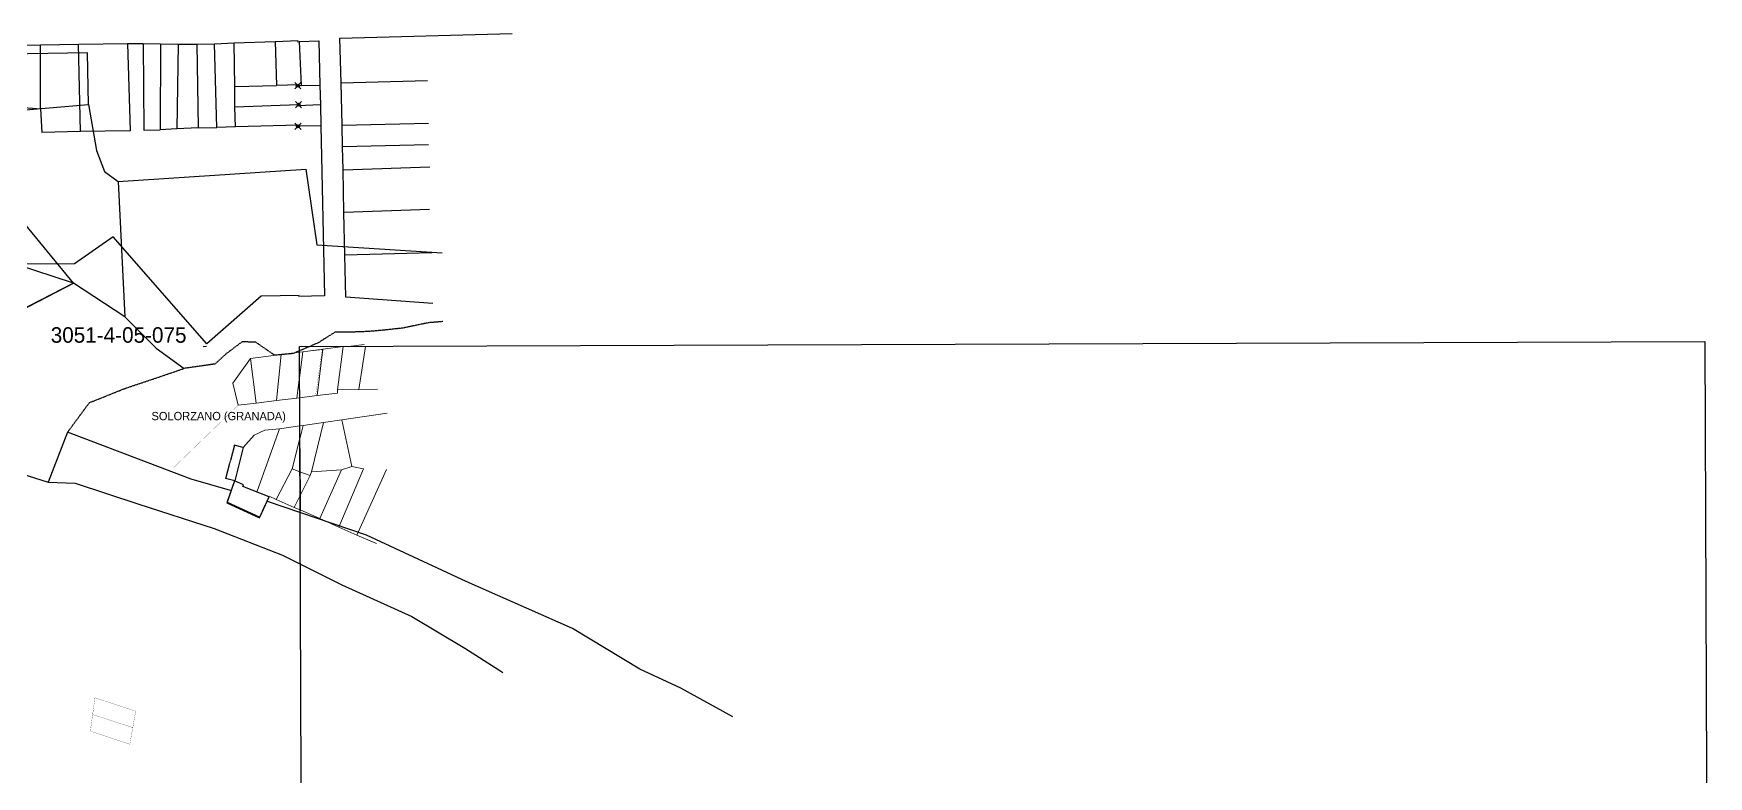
# Model space of a CAD drawing. Header units: millimetres. Extents: x 605783 to 622482, y 1302882 to 1322290.
# Drawn here: x 621670 to 622481, y 1321067 to 1321427 of the extents above; entities that cross this region are included whole.
import ezdxf
from ezdxf.enums import TextEntityAlignment as Align

# ---------------------------------------------------------------- set-up
doc = ezdxf.new("R2010")
doc.units = ezdxf.units.MM
doc.header["$PDMODE"] = 35
doc.header["$PDSIZE"] = 1.5
doc.linetypes.add('HIDDEN', pattern=[0.375, 0.25, -0.125])
for name, color, linetype in [('2', 7, 'Continuous'), ('3', 7, 'Continuous'), ('CVL_CUADCON_LIN', 8, 'Continuous'), ('CVL_CUADCON_TIT', 1, 'Continuous')]:
    doc.layers.add(name, color=color, linetype=linetype)
for name, color, linetype, lineweight in [('Nivel 1', 7, 'Continuous', 0), ('Nivel 10', 7, 'Continuous', 0), ('Nivel 16', 7, 'Continuous', 0), ('Nivel 3', 7, 'Continuous', 0), ('Nivel 30', 7, 'Continuous', 0)]:
    doc.layers.add(name, color=color, linetype=linetype, lineweight=lineweight)
doc.styles.add('ROMANS', font='ROMANS', dxfattribs={"height": 0.2})
doc.styles.add('Style-ENGINEERING', font='ENGINEERING.shx')
doc.dimstyles.new('STANDARD$0', dxfattribs={"dimtxt": 0.6, "dimasz": 0.5, "dimexe": 0.125, "dimexo": 0.000625, "dimgap": 0.0625, "dimtad": 0, "dimzin": 1, "dimdsep": 46, "dimtxsty": 'ROMANS', "dimblk1": 'ARCHTICK', "dimblk2": 'ARCHTICK', "dimsah": 1, "dimcen": 2.5, "dimclrd": 1, "dimclre": 1, "dimclrt": 30, "dimaunit": 1, "dimadec": 0, "dimazin": 0, "dimtfac": 1, "dimtix": 1, "dimtofl": 0, "dimtmove": 1, "dimatfit": 3, "dimldrblk": 'ARCHTICK', "dimfxl": 1, "dimtolj": 1, "dimtzin": 1, "dimarcsym": 0})

# ---------------------------------------------------------------- blocks, each defined once
blk = doc.blocks.new('_ARCHTICK')
at = {"color": 0, "linetype": 'ByBlock', "const_width": 0.15}
blk.add_lwpolyline([(-0.5, -0.5), (0.5, 0.5)], dxfattribs=at)
blk = doc.blocks.new('*D314')
at = {"layer": 'CVL_CUADCON_TIT', "color": 1, "lineweight": -2, "ltscale": 0.5, "transparency": 16777216}
for p, q in [((621766.87, 1321227.87), (621764.96, 1321220.43)), ((621771.18, 1321226.77), (621766.75, 1321227.91)), ((621762.73, 1321211.76), (621764.64, 1321219.2)), ((621767.04, 1321210.65), (621762.61, 1321211.79))]:
    blk.add_line(p, q, dxfattribs=at)
at = {"layer": 'Defpoints', "color": 0, "ltscale": 0.5, "transparency": 16777216}
for p in [(621766.87, 1321227.87), (621771.18, 1321226.77), (621767.04, 1321210.65)]:
    blk.add_point(p, dxfattribs=at)
at = {"layer": 'CVL_CUADCON_TIT', "color": 1, "lineweight": -2, "ltscale": 0.5, "transparency": 16777216, "xscale": 0.5, "yscale": 0.5, "zscale": 0.5}
for p, rotation in [((621766.87, 1321227.87), 75.58092857541926), ((621762.73, 1321211.76), 255.5809285754193)]:
    blk.add_blockref('_ARCHTICK', p, dxfattribs=dict(at, rotation=rotation))
at = {"layer": 'CVL_CUADCON_TIT', "color": 30, "lineweight": 30, "ltscale": 0.5, "transparency": 16777216, "insert": (621764.8, 1321219.82), "char_height": 0.2, "attachment_point": 5, "rotation": 75.58093, "style": 'ROMANS'}
blk.add_mtext('\\A1;16.64m.', dxfattribs=at)

msp = doc.modelspace()

# ---------------------------------------------------------------- linework, layer by layer
at = {"layer": '2', "color": 1, "linetype": 'Continuous'}
for p, q in [((621696.12192, 1321392.83093), (621695.69192, 1321417.74093)), ((621710.60992, 1321355.55493), (621713.86692, 1321289.98993)), ((621713.86692, 1321289.98993), (621688.85592, 1321306.35293)), ((621686.06292, 1321234.13893), (621676.57992, 1321209.92793))]:
    msp.add_line(p, q, dxfattribs=at)
for points in [[(621695.69192, 1321417.74093), (621522.20792, 1321414.84393), (621529.16492, 1321400.90693), (621539.19892, 1321382.92293), (621548.45492, 1321367.22193), (621561.49792, 1321354.84893), (621575.81792, 1321341.46793), (621591.91592, 1321328.09893), (621602.90192, 1321319.27193), (621608.01292, 1321314.98393), (621620.74792, 1321310.23593), (621635.28492, 1321302.19493), (621647.77092, 1321296.68193), (621657.19092, 1321293.69193), (621663.03892, 1321292.96693), (621688.85592, 1321306.35293)], [(621688.85592, 1321306.35293), (621654.77792, 1321347.82393), (621644.58392, 1321388.43193), (621696.12192, 1321392.83093)], [(621696.12192, 1321392.83093), (621700.08992, 1321370.48593), (621703.97192, 1321360.34293), (621710.60992, 1321355.55493)], [(621710.60992, 1321355.55493), (621801.51192, 1321361.47893), (621806.85092, 1321324.90693), (621867.59192, 1321320.97693)], [(621713.86692, 1321289.98993), (621728.96192, 1321274.83493), (621742.49492, 1321265.00793)], [(621764.91646, 1321205.90839), (621745.92092, 1321211.39093), (621686.06292, 1321234.13893)], [(621586.01792, 1321227.90193), (621605.34192, 1321225.48393), (621616.77992, 1321224.54093), (621628.97792, 1321223.85693), (621657.73992, 1321215.90793), (621676.57992, 1321209.92793)], [(621676.57992, 1321209.92793), (621689.79292, 1321209.50493), (621720.09292, 1321199.53093), (621757.01192, 1321187.56693), (621790.12792, 1321174.56093), (621818.93492, 1321160.25693), (621852.82892, 1321144.96793), (621878.59392, 1321129.62693), (621894.92692, 1321119.05593), (621896.96792, 1321117.79793)], [(622008.38492, 1321096.39893), (621983.13892, 1321110.21793), (621963.25892, 1321119.49593), (621930.60392, 1321139.11393), (621879.12892, 1321161.91493), (621830.95892, 1321184.22993), (621782.86198, 1321200.55897)]]:
    msp.add_lwpolyline(points, dxfattribs=at)
at = {"layer": '3', "color": 1, "linetype": 'HIDDEN'}
for points in [[(621867.82692, 1321287.67693), (621860.97192, 1321287.12393), (621848.28892, 1321284.49993), (621838.13492, 1321283.41793), (621831.53392, 1321282.86693), (621822.89892, 1321282.55793), (621815.78692, 1321282.51193), (621815.53292, 1321282.50993), (621807.43992, 1321277.37393), (621795.28292, 1321272.21093), (621786.39692, 1321271.39093), (621777.20792, 1321277.68693), (621770.60092, 1321277.89893), (621762.76792, 1321272.00193), (621757.46792, 1321267.13793), (621742.49492, 1321265.00793)], [(621686.06292, 1321234.13893), (621696.63092, 1321248.44293), (621714.11092, 1321255.41893), (621726.52892, 1321259.56593), (621742.49492, 1321265.00793)]]:
    msp.add_lwpolyline(points, dxfattribs=at)
at = {"layer": 'CVL_CUADCON_LIN', "color": 1, "ltscale": 0.5, "flags": 128}
msp.add_lwpolyline([(621662.22303, 1321292.5439), (621688.85592, 1321306.35293), (621660.77509, 1321315.53426), (621634.37702, 1321358.20426), (621617.56944, 1321386.38206), (621556.76995, 1321401.32613), (621555.03205, 1321415.39206), (621522.20792, 1321414.84393), (621556.73306, 1321359.36902), (621603.1108, 1321319.09669)], close=True, dxfattribs=at)
msp.add_lwpolyline([(621688.85592, 1321306.35293), (621662.22303, 1321292.5439)], dxfattribs=at)
at = {"layer": 'CVL_CUADCON_LIN', "color": 1, "ltscale": 0.5, "const_width": 0.08, "flags": 128}
msp.add_lwpolyline([(621797.14409, 1321250.67526), (621806.17725, 1321251.77509), (621809.43379, 1321274.03817), (621800.04241, 1321272.98726)], close=True, dxfattribs=at)
at = {"layer": 'CVL_CUADCON_LIN', "color": 1, "ltscale": 0.5, "flags": 128}
for points, const_width in [([(621797.14402, 1321250.67473), (621800.04241, 1321272.98726)], 0.08), ([(621800.04241, 1321272.98726), (621809.43379, 1321274.03817), (621806.17725, 1321251.77509)], 0.08), ([(621735.65672, 1321215.29166), (621768.70509, 1321247.21426), (621803.44882, 1321251.4419)], 0.08), ([(621797.14402, 1321250.67473), (621806.17725, 1321251.77509)], 0.08), ([(621699.33241, 1321105.55452), (621697.06978, 1321089.45271)], 0.1), ([(621699.33241, 1321105.55452), (621719.04445, 1321099.13827)], 0.1), ([(621719.04445, 1321099.13827), (621716.23153, 1321083.12343), (621697.06978, 1321089.45271)], 0.1), ([(621698.20109, 1321097.50362), (621717.63799, 1321091.13085)], 0.1)]:
    msp.add_lwpolyline(points, dxfattribs=dict(at, const_width=const_width))
at = {"layer": 'CVL_CUADCON_TIT', "color": 1, "lineweight": 30, "ltscale": 0.5, "flags": 128}
for points in [[(621771.18009, 1321226.76626), (621767.03691, 1321210.65192)], [(621767.00407, 1321210.52421), (621763.19156, 1321200.02041), (621778.99867, 1321192.76587), (621781.30386, 1321197.75124), (621783.66099, 1321202.88969), (621770.95948, 1321207.87081), (621771.25894, 1321208.63441), (621767.00407, 1321210.52421)], [(621779.13302, 1321193.05644), (621783.66101, 1321202.88974), (621770.9595, 1321207.87085), (621771.25896, 1321208.63446), (621767.00409, 1321210.52426), (621763.29393, 1321200.30245), (621779.13302, 1321193.05644)]]:
    msp.add_lwpolyline(points, dxfattribs=at)
msp.add_lwpolyline([(621779.13299, 1321193.05646), (621783.66099, 1321202.88976), (621770.95949, 1321207.87086), (621771.25899, 1321208.63446), (621767.00409, 1321210.52426), (621763.29389, 1321200.30246)], close=True, dxfattribs=at)
at = {"layer": 'Nivel 1', "color": 1, "linetype": 'Continuous', "lineweight": -3}
for p, q in [((621798.56809, 1321231.10526), (621798.56809, 1321231.10426)), ((621798.67109, 1321203.56526), (621798.67109, 1321203.56426))]:
    msp.add_line(p, q, dxfattribs=at)
for p in [(621797.60509, 1321401.84426), (621797.95909, 1321392.63926), (621797.67909, 1321382.20726)]:
    msp.add_point(p, dxfattribs=at)
at = {"layer": 'Nivel 16', "color": 1, "linetype": 'Continuous', "lineweight": -3, "flags": 128}
for points in [[(621798.40209, 1321275.58026), (622479.33109, 1321278.12126), (622481.05709, 1320817.15526), (621800.11709, 1320814.61426), (621798.40209, 1321275.58026)], [(621753.40709, 1321275.54726), (621751.80709, 1321275.54126)], [(621798.58609, 1321226.22226), (621798.69709, 1321196.48726)]]:
    msp.add_lwpolyline(points, dxfattribs=at)
at = {"layer": 'Nivel 30', "color": 1, "linetype": 'Continuous', "lineweight": 30}
for p, q in [((621817.95109, 1321424.95026), (621901.53209, 1321427.12026)), ((621818.59409, 1321403.20726), (621817.95109, 1321424.95026)), ((621663.01609, 1321421.54626), (621673.00309, 1321421.70026)), ((621672.90609, 1321390.64826), (621673.00309, 1321421.70026)), ((621673.00309, 1321421.70026), (621691.37709, 1321421.98426)), ((621691.37709, 1321421.98426), (621715.16109, 1321422.35126)), ((621692.33709, 1321379.63326), (621691.37709, 1321421.98426)), ((621715.16109, 1321422.35126), (621722.66609, 1321422.25026)), ((621715.16109, 1321422.35126), (621716.30009, 1321379.95326)), ((621722.66609, 1321422.25026), (621731.11309, 1321422.13626)), ((621722.66609, 1321422.25026), (621722.97109, 1321380.38626)), ((621731.11309, 1321422.13626), (621730.88409, 1321380.46526)), ((621731.11309, 1321422.13626), (621739.61909, 1321422.02026)), ((621739.61909, 1321422.02026), (621738.95709, 1321380.91326)), ((621739.61909, 1321422.02026), (621748.72609, 1321421.89726)), ((621748.72609, 1321421.89726), (621757.19209, 1321422.20526)), ((621748.72609, 1321421.89726), (621749.24709, 1321381.43726)), ((621757.19209, 1321422.20526), (621766.77009, 1321422.55326)), ((621758.31009, 1321381.55926), (621757.19209, 1321422.20526)), ((621766.77009, 1321422.55326), (621786.55609, 1321423.27426)), ((621767.09409, 1321401.51026), (621766.77009, 1321422.55326)), ((621786.55609, 1321423.27426), (621797.84309, 1321423.68526)), ((621786.55609, 1321423.27426), (621787.25509, 1321401.98026)), ((621797.52609, 1321423.17826), (621798.30809, 1321423.20626)), ((621798.30809, 1321423.20626), (621807.75609, 1321423.55126)), ((621798.30809, 1321423.20626), (621799.19509, 1321401.89926)), ((621807.75609, 1321423.55126), (621808.28009, 1321402.20026)), ((621767.09409, 1321401.51026), (621787.25509, 1321401.98026)), ((621767.12209, 1321391.48126), (621767.09409, 1321401.51026)), ((621797.92209, 1321402.35226), (621787.25509, 1321401.98026)), ((621799.19509, 1321401.89926), (621797.60509, 1321401.84426)), ((621799.19509, 1321401.89926), (621808.28009, 1321402.20026)), ((621808.28009, 1321402.20026), (621808.51609, 1321392.54126)), ((621818.59409, 1321403.20726), (621860.50009, 1321404.42826)), ((621819.03309, 1321382.74626), (621818.59409, 1321403.20726)), ((621797.95909, 1321392.63926), (621767.12209, 1321391.48126)), ((621767.45709, 1321381.90926), (621767.12209, 1321391.48126)), ((621808.51609, 1321392.54126), (621797.64209, 1321392.13326)), ((621808.51609, 1321392.54126), (621808.76209, 1321382.50126)), ((621663.12909, 1321391.43226), (621672.90609, 1321390.64826)), ((621672.90609, 1321390.64826), (621673.60509, 1321379.22226)), ((621819.03309, 1321382.74626), (621860.96409, 1321383.71426)), ((621692.33709, 1321379.63326), (621673.60509, 1321379.22226)), ((621716.30009, 1321379.95326), (621692.33709, 1321379.63326)), ((621722.97109, 1321380.38626), (621730.88409, 1321380.46526)), ((621738.95709, 1321380.91326), (621730.88409, 1321380.46526)), ((621749.24709, 1321381.43726), (621738.95709, 1321380.91326)), ((621749.24709, 1321381.43726), (621758.31009, 1321381.55926)), ((621767.45709, 1321381.90926), (621758.31009, 1321381.55926)), ((621797.99509, 1321382.71926), (621767.45709, 1321381.90926)), ((621808.76209, 1321382.50126), (621797.67909, 1321382.20726)), ((621808.76209, 1321382.50126), (621810.52309, 1321300.11526)), ((621819.26009, 1321372.21126), (621819.03309, 1321382.74626)), ((621860.94009, 1321373.23226), (621819.26009, 1321372.21126)), ((621819.50009, 1321361.14526), (621819.26009, 1321372.21126)), ((621819.50009, 1321361.14526), (621861.54509, 1321362.61726)), ((621819.94409, 1321340.46326), (621819.50009, 1321361.14526)), ((621861.33809, 1321341.88926), (621819.94409, 1321340.46326)), ((621820.38909, 1321319.76126), (621819.94409, 1321340.46326)), ((621708.15909, 1321328.77926), (621689.47809, 1321315.66126)), ((621753.45009, 1321276.96626), (621708.15909, 1321328.77926)), ((621862.52809, 1321320.97226), (621820.38909, 1321319.76126)), ((621820.82609, 1321299.46026), (621820.38909, 1321319.76126)), ((621689.47809, 1321315.66126), (621660.77509, 1321315.53426)), ((621779.92709, 1321299.92726), (621753.45009, 1321276.96626)), ((621798.30209, 1321300.34426), (621779.92709, 1321299.92726)), ((621810.52309, 1321300.11526), (621797.99009, 1321299.83126)), ((621863.02109, 1321296.42526), (621820.82609, 1321299.46026))]:
    msp.add_line(p, q, dxfattribs=at)
at = {"layer": 'Nivel 30', "color": 1, "linetype": 'Continuous', "lineweight": 13}
for p, q in [((621766.15509, 1321257.90926), (621774.64709, 1321269.82726)), ((621774.64709, 1321269.82726), (621789.57609, 1321271.75126)), ((621774.64709, 1321269.82726), (621777.34709, 1321248.26626)), ((621789.57609, 1321271.75126), (621787.27009, 1321249.47326)), ((621789.57609, 1321271.75126), (621798.41209, 1321272.88926)), ((621798.41209, 1321272.88826), (621800.05709, 1321273.10026)), ((621800.05709, 1321273.10026), (621798.45809, 1321260.53326)), ((621800.05709, 1321273.10026), (621809.67409, 1321274.33926)), ((621809.67409, 1321274.33926), (621807.05709, 1321251.88226)), ((621809.67409, 1321274.33926), (621819.57009, 1321275.61426)), ((621816.81109, 1321254.72626), (621819.57009, 1321275.61426)), ((621823.38209, 1321275.74426), (621829.74509, 1321276.56426)), ((621827.16709, 1321254.88126), (621830.45509, 1321275.70026)), ((621768.70509, 1321247.21426), (621766.15509, 1321257.90926)), ((621798.45609, 1321260.98726), (621797.14409, 1321250.67526)), ((621816.81109, 1321254.72626), (621816.76209, 1321253.06326)), ((621827.16709, 1321254.88126), (621816.81109, 1321254.72626)), ((621836.13509, 1321255.01626), (621827.16709, 1321254.88126)), ((621777.34709, 1321248.26626), (621768.70509, 1321247.21426)), ((621787.27009, 1321249.47326), (621777.34709, 1321248.26626)), ((621797.14409, 1321250.67526), (621787.27009, 1321249.47326)), ((621798.49409, 1321250.83926), (621797.14409, 1321250.67526)), ((621807.05709, 1321251.88226), (621798.49409, 1321250.83926)), ((621816.76209, 1321253.06326), (621807.05709, 1321251.88226)), ((621798.54509, 1321237.20526), (621800.22209, 1321237.44426)), ((621800.22209, 1321237.44426), (621798.56809, 1321230.87626)), ((621800.22209, 1321237.44426), (621810.04909, 1321238.84326)), ((621810.04909, 1321238.84326), (621804.25709, 1321214.89026)), ((621810.04909, 1321238.84326), (621818.90809, 1321240.10326)), ((621818.90809, 1321240.10326), (621840.85309, 1321243.29526)), ((621818.90809, 1321240.10326), (621823.82009, 1321217.46226)), ((621771.18009, 1321226.76626), (621776.47209, 1321232.63726)), ((621776.47209, 1321232.63726), (621781.65809, 1321235.05726)), ((621788.71809, 1321235.80826), (621777.98009, 1321205.64926)), ((621781.65809, 1321235.05726), (621788.71809, 1321235.80826)), ((621788.71809, 1321235.80826), (621798.54509, 1321237.20726)), ((621798.56809, 1321231.10426), (621794.84909, 1321216.33526)), ((621787.13909, 1321201.60026), (621794.84909, 1321216.33526)), ((621798.62809, 1321214.97126), (621794.84909, 1321216.33526)), ((621803.51109, 1321213.23826), (621798.62709, 1321215.00026)), ((621803.51109, 1321213.23826), (621798.67009, 1321203.44926)), ((621804.25709, 1321214.89026), (621803.51109, 1321213.23826)), ((621804.25709, 1321214.89026), (621818.81109, 1321215.86726)), ((621818.81109, 1321215.86726), (621808.21809, 1321192.30826)), ((621829.39309, 1321216.43526), (621817.42209, 1321188.23626)), ((621818.81109, 1321215.86726), (621823.82009, 1321217.46226)), ((621829.39309, 1321216.43526), (621823.82009, 1321217.46226)), ((621840.63009, 1321216.12426), (621826.26109, 1321184.32726)), ((621787.13909, 1321201.60026), (621783.68609, 1321203.12626)), ((621795.80309, 1321197.76726), (621787.13909, 1321201.60026)), ((621798.67109, 1321203.56426), (621795.80309, 1321197.76726)), ((621798.69709, 1321196.48726), (621795.80309, 1321197.76726)), ((621808.21809, 1321192.30826), (621798.69609, 1321196.52026)), ((621817.42209, 1321188.23626), (621808.21809, 1321192.30826)), ((621826.26109, 1321184.32726), (621817.42209, 1321188.23626)), ((621835.70109, 1321180.19426), (621826.26109, 1321184.32726))]:
    msp.add_line(p, q, dxfattribs=at)

# ---------------------------------------------------------------- texts
at = {"layer": 'Nivel 10', "color": 1, "linetype": 'Continuous', "lineweight": -3, "style": 'Style-ENGINEERING'}
msp.add_text('3051-4-05-075', height=7.5, dxfattribs=at).set_placement((621710.78609, 1321281.21026), align=Align.MIDDLE_CENTER)
at = {"layer": 'Nivel 3', "color": 1, "linetype": 'Continuous', "lineweight": -3, "style": 'Style-ENGINEERING'}
msp.add_text('SOLORZANO (GRANADA)', height=4.000002, dxfattribs=at).set_placement((621759.26409, 1321241.95726), align=Align.MIDDLE_CENTER)

# ---------------------------------------------------------------- dimensions: what is measured, and where the dimension line sits
at = {"layer": 'CVL_CUADCON_TIT', "color": 1, "lineweight": 30, "ltscale": 0.5}
dim = msp.add_aligned_dim(p1=(621767.03691, 1321210.65192), p2=(621771.18009, 1321226.76626), distance=4.45003, dimstyle='STANDARD$0', override={"dimpost": 'm.', "dimfxl": 31.75}, dxfattribs=at)
dim.commit()
dim.dimension.update_dxf_attribs({"geometry": '*D314', "text_midpoint": (621764.79864, 1321219.8172)})

doc.saveas('drawing.dxf')
